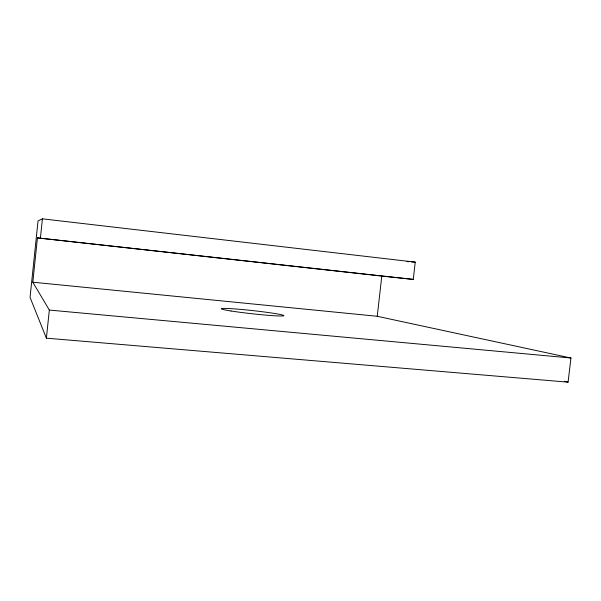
<?xml version="1.0" encoding="UTF-8"?>
<svg xmlns="http://www.w3.org/2000/svg" width="601" height="601" viewBox="0 0 601 601"><rect width="100%" height="100%" fill="white"/><g stroke="black" fill="none" stroke-linecap="round" stroke-linejoin="round"><path stroke-width="0.9" d="M32.807 282.207L37.442 237.883L413.263 279.405L415.238 262.134L42.416 218.839L38.051 220.89L30.05 297.412L46.382 338.168L568.08 382.161L570.95 358.016L377.233 316.284L32.807 282.207L49.335 310.071L46.382 338.168M40.41 238.041L42.416 218.839M377.233 316.284L381.8 276.077L413.263 279.405M406.96 261.608L408.8 261.728M411.557 261.901L415.238 262.134M49.335 310.071L570.95 358.016M37.442 237.883L381.8 276.077M564.459 381.222L568.08 382.161M231.032 310.995A31.537 1.608 6.3 0 0 283.094 315.931A31.537 1.608 6.3 0 0 243.728 309.673A31.537 1.608 6.3 0 0 231.032 310.995"/></g></svg>
